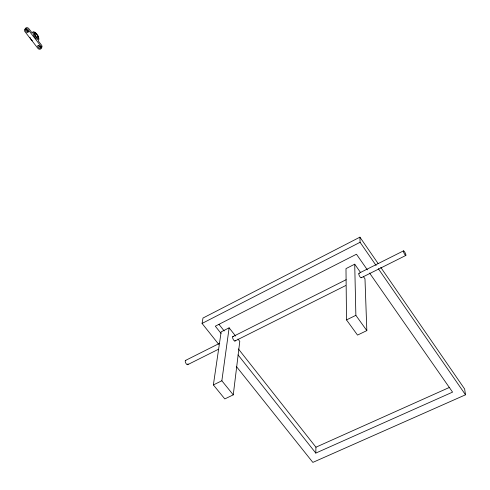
<?xml version="1.0" encoding="UTF-8"?>
<svg xmlns="http://www.w3.org/2000/svg" width="490" height="490" viewBox="0 0 490 490"><rect width="100%" height="100%" fill="white"/><g stroke="black" fill="none" stroke-linecap="round" stroke-linejoin="round"><path stroke-width="0.73" d="M369.564 273.028L452.576 392.129L315.799 453.091L315.94 447.199L238.379 348.929M235.617 336.079L229.13 327.822L221.155 331.865L213.371 384.92L224.806 398.921L233.264 394.854L239.788 341.383L237.932 339.025M233.264 394.854L221.854 380.773L229.13 327.822M218.705 344.311L202.064 323.437L202.995 318.035L359.917 237.166L378.17 263.632M202.064 323.437L360.077 242.299L359.917 237.166M360.707 272.734L354.717 264.19L345.983 268.618L346.516 319.903L357.522 335.093L366.832 330.609L364.983 278.828L363.268 276.391M185.575 360.407L219.734 343.233M232.713 336.71L346.118 279.704M359.096 273.175L403.503 250.856M187.658 364.683L218.436 349.272M234.851 341.058L345.646 285.584M361.375 277.707L405.83 255.449A2.579 0.564 62.9 0 0 404.538 251.817A2.579 0.564 62.9 0 0 403.631 252.191A2.579 0.564 62.9 0 0 405.83 255.449M213.371 384.92L221.854 380.773M346.516 319.903L355.869 315.34L354.717 264.19M315.94 447.199L449.716 387.296M380.779 267.411L464.643 389.023L465.5 394.805L312.853 462.395L236.296 366.379M221.002 333.372L215.312 326.187L356.457 254.218L367.377 269.892M238.067 354.919L315.799 453.091M218.993 324.368L224.193 330.958M355.869 315.34L366.832 330.609M360.077 242.299L376.13 265.519M378.298 268.661L465.5 394.805M32.389 40.817A3.369 1.274 56.1 0 1 30.772 38.931M30.349 38.177A3.369 1.274 56.1 0 1 30.043 37.442M25.168 29.639A2.113 1.862 37.9 0 1 28.726 28.518L31.764 32.463A0.937 0.349 56.1 0 0 32.56 32.744L32.567 32.659A4.986 1.868 56.2 0 1 36.793 34.245M38.238 37.975A3.981 1.488 56.2 0 1 36.217 38.741A3.981 1.488 56.2 0 1 33.253 33.975A3.981 1.488 56.2 0 1 35.274 33.228M28.592 31.415A1.029 0.907 37.8 0 1 27.201 31.115L26.368 30.037A1.035 0.913 37.9 0 1 26.209 29.082M40.86 48.106A2.089 1.844 35.8 0 0 41.607 45.239L38.606 41.338A0.931 0.349 56.3 0 1 38.318 40.217L38.379 40.192A4.986 1.868 56.2 0 0 37.534 35.311M38.281 45.27A1.023 0.9 35.9 0 0 38.49 45.735L39.31 46.801A1.023 0.9 35.8 0 0 40.474 47.205M187.989 363.77A2.377 0.986 63.6 0 1 186.953 364.529A2.377 0.986 63.6 0 1 185.355 362.006A2.377 0.986 63.6 0 1 185.845 360.377M361.24 277.689A2.536 0.662 63 0 1 359.231 275.521A2.536 0.662 63 0 1 359.305 273.481M235.274 340.507A2.419 0.9 63.4 0 1 233.987 340.483A2.419 0.9 63.4 0 1 232.615 337.69A2.419 0.9 63.4 0 1 233.424 336.746M41.001 46.293L28.083 29.541A2.119 1.862 37.9 0 0 25.235 28.928A2.119 1.862 37.9 0 0 24.947 31.636L37.871 48.345A2.089 1.844 35.7 0 0 40.701 48.957A2.089 1.844 35.7 0 0 41.001 46.293M28.089 31.121L27.256 30.043A1.035 0.913 37.9 0 0 25.86 29.743A1.035 0.913 37.9 0 0 25.719 31.066L26.558 32.144A1.035 0.913 37.7 0 0 27.948 32.444A1.035 0.913 37.7 0 0 28.089 31.121M40.229 46.85L39.402 45.784A1.023 0.9 35.9 0 0 38.018 45.49A1.023 0.9 35.9 0 0 37.871 46.789L38.698 47.861A1.023 0.9 35.7 0 0 40.082 48.155A1.023 0.9 35.7 0 0 40.229 46.85M35.133 34.894A2.181 0.815 56.2 0 0 37.534 37.405A2.181 0.815 56.2 0 0 36.487 34.38A2.181 0.815 56.2 0 0 35.133 34.894M34.447 34.533A3.375 1.262 56.2 0 0 38.165 38.416A3.375 1.262 56.2 0 0 36.536 33.73A3.375 1.262 56.2 0 0 34.447 34.533"/></g></svg>
